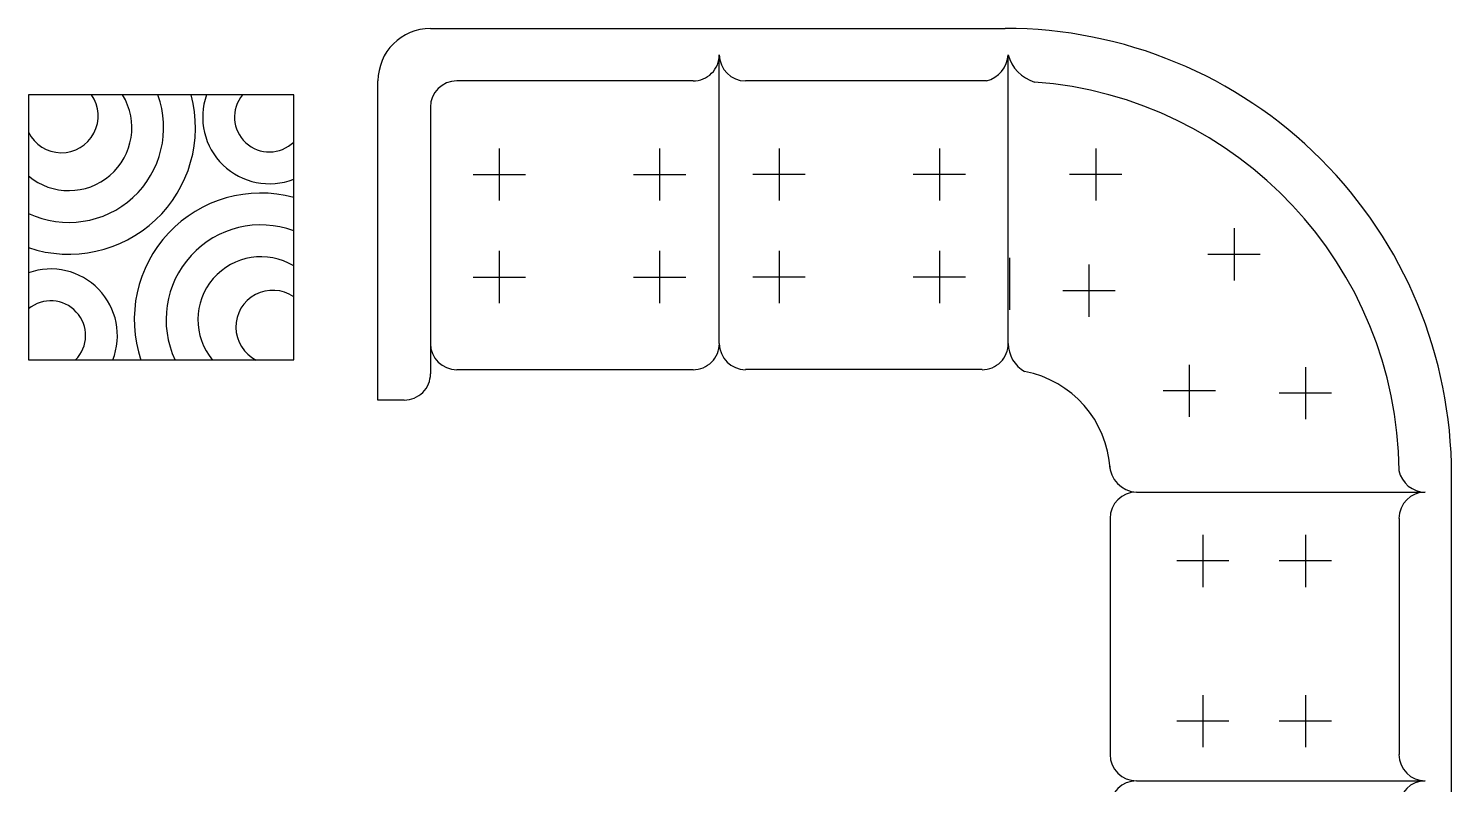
# Model space of a CAD drawing. Header units: millimetres. Extents: x 577 to 2337, y 236 to 943.
# Drawn here: x 2240.264 to 2242.812, y 473.192 to 474.547 of the extents above; entities that cross this region are included whole.
import ezdxf

# ---------------------------------------------------------------- set-up
doc = ezdxf.new("R2010")
doc.units = ezdxf.units.MM
doc.header["$LTSCALE"] = 0.01
doc.layers.add('06-Furn', color=4, linetype='Continuous')

msp = doc.modelspace()

# ---------------------------------------------------------------- linework, layer by layer
at = {"layer": '06-Furn', "color": 243, "true_color": 0xb17b82}
for p, q in [((2240.9839, 474.5467), (2242.013, 474.5467)), ((2241.5011, 473.9824), (2241.5011, 474.4997)), ((2242.0184, 473.9781), (2242.0184, 474.4997)), ((2240.8898, 473.8809), (2240.8898, 474.4526)), ((2241.4541, 474.4526), (2241.0309, 474.4526)), ((2241.9796, 474.4526), (2241.5482, 474.4526)), ((2240.9839, 474.4056), (2240.9839, 473.928)), ((2241.1071, 474.3317), (2241.1071, 474.2382)), ((2241.3942, 474.3317), (2241.3942, 474.2382)), ((2241.6081, 474.3317), (2241.6081, 474.2382)), ((2241.8952, 474.3317), (2241.8952, 474.2382)), ((2242.1753, 474.3317), (2242.1753, 474.2382)), ((2241.0603, 474.285), (2241.1539, 474.285)), ((2241.3474, 474.285), (2241.441, 474.285)), ((2241.6549, 474.285), (2241.5613, 474.285)), ((2241.9419, 474.285), (2241.8484, 474.285)), ((2242.2221, 474.285), (2242.1285, 474.285)), ((2242.4229, 474.1887), (2242.4229, 474.0951)), ((2241.1071, 474.1481), (2241.1071, 474.0545)), ((2241.3942, 474.1481), (2241.3942, 474.0545)), ((2241.6081, 474.1481), (2241.6081, 474.0545)), ((2241.8952, 474.1481), (2241.8952, 474.0545)), ((2242.021, 474.1359), (2242.021, 474.0423)), ((2242.1631, 474.1237), (2242.1631, 474.0301)), ((2242.4697, 474.1419), (2242.3761, 474.1419)), ((2241.0603, 474.1013), (2241.1539, 474.1013)), ((2241.3474, 474.1013), (2241.441, 474.1013)), ((2241.6549, 474.1013), (2241.5613, 474.1013)), ((2241.9419, 474.1013), (2241.8484, 474.1013)), ((2242.2099, 474.0769), (2242.1163, 474.0769)), ((2241.0309, 473.9354), (2241.4541, 473.9354)), ((2241.9716, 473.9354), (2241.5482, 473.9354)), ((2242.3427, 473.9442), (2242.3427, 473.8506)), ((2242.5507, 473.9401), (2242.5507, 473.8466)), ((2242.3895, 473.8974), (2242.2959, 473.8974)), ((2240.9368, 473.8809), (2240.8898, 473.8809)), ((2242.5975, 473.8933), (2242.5039, 473.8933)), ((2242.8124, 472.6815), (2242.8124, 473.7473)), ((2242.2481, 473.716), (2242.7654, 473.716)), ((2242.2011, 473.669), (2242.2011, 473.2458)), ((2242.7184, 473.669), (2242.7184, 473.2458)), ((2242.367, 473.6395), (2242.367, 473.546)), ((2242.5507, 473.6395), (2242.5507, 473.546)), ((2242.4138, 473.5927), (2242.3203, 473.5927)), ((2242.5975, 473.5927), (2242.5039, 473.5927)), ((2242.367, 473.3525), (2242.367, 473.2589)), ((2242.5507, 473.3525), (2242.5507, 473.2589)), ((2242.4138, 473.3057), (2242.3203, 473.3057)), ((2242.5975, 473.3057), (2242.5039, 473.3057)), ((2242.2481, 473.1987), (2242.7654, 473.1987))]:
    msp.add_line(p, q, dxfattribs=at)
at = {"layer": '06-Furn', "color": 17, "true_color": 0x814731}
for p, q in [((2240.7389, 474.4277), (2240.2639, 474.4277)), ((2240.2639, 474.4277), (2240.2639, 473.9527)), ((2240.7389, 473.9527), (2240.7389, 474.4277)), ((2240.2639, 473.9527), (2240.7389, 473.9527))]:
    msp.add_line(p, q, dxfattribs=at)
at = {"layer": '06-Furn', "color": 243, "true_color": 0xb17b82}
for centre, major_axis, start_param, end_param in [((2240.9839, 474.4526), (-0.0665, -0.0665), 3.926991, 5.497787), ((2242.013, 473.7473), (-0.5653, -0.5653), 2.356194, 3.926991), ((2241.4541, 474.4997), (-0.0333, 0.0333), 2.356194, 3.926991), ((2241.5482, 474.4997), (-0.0333, -0.0333), -0.785398, 0.785398), ((2241.9667, 474.5028), (-0.0366, 0.0366), 2.607595, 3.866443), ((2242.0856, 474.5172), (-0.0491, 0.0491), 1.040712, 2.064544), ((2241.0309, 474.4056), (-0.0333, 0.0333), 5.497787, 7.068583), ((2242.013, 473.7473), (-0.4988, 0.4988), 3.937112, 5.423065), ((2241.0309, 473.9824), (-0.0333, -0.0333), -0.785398, 0.785398), ((2241.4541, 473.9824), (-0.0333, 0.0333), 2.356194, 3.926991), ((2241.5482, 473.9824), (-0.0333, -0.0333), -0.785398, 0.785398), ((2241.9716, 473.9824), (-0.0333, 0.0333), 2.356194, 3.926991), ((2242.0768, 473.9826), (-0.0412, -0.0412), -0.781132, 0.26604), ((2240.9368, 473.928), (-0.0333, 0.0333), 2.356194, 3.926991), ((2242.013, 473.7473), (-0.133, 0.133), 3.981054, 5.310975), ((2242.2504, 473.7663), (-0.0356, 0.0356), 0.795942, 2.310803), ((2242.7654, 473.7641), (-0.034, -0.034), -0.582818, 0.784835), ((2242.2481, 473.669), (-0.0333, -0.0333), 3.926991, 5.497787), ((2242.7654, 473.669), (-0.0333, -0.0333), 3.926991, 5.497787), ((2242.2481, 473.2458), (-0.0333, -0.0333), -0.785398, 0.785398), ((2242.7654, 473.2458), (-0.0333, -0.0333), -0.785398, 0.785398), ((2242.2481, 473.1517), (-0.0333, -0.0333), 3.926991, 5.497787), ((2242.7654, 473.1517), (-0.0333, -0.0333), 3.926991, 5.497787)]:
    msp.add_ellipse(centre, major_axis=major_axis, ratio=1, start_param=start_param, end_param=end_param, dxfattribs=at)
at = {"layer": '06-Furn', "color": 17, "true_color": 0x814731}
for centre, major_axis, start_param, end_param in [((2240.3229, 474.39), (-0.0466, 0.0466), 1.245857, 4.536641), ((2240.3363, 474.3689), (-0.0797, -0.0797), 0.088712, 2.90468), ((2240.3363, 474.3689), (-0.12, 0.12), 1.915927, 4.280608), ((2240.3363, 474.3689), (-0.1603, -0.1603), 0.460684, 2.618423), ((2240.6953, 474.3878), (-0.0844, -0.0844), -1.126137, 1.159602), ((2240.6953, 474.3878), (-0.0441, 0.0441), 0.091797, 3.130585), ((2240.6801, 474.025), (-0.1603, -0.1603), 3.664762, 5.822501), ((2240.6801, 474.025), (-0.12, -0.12), 3.573374, 5.938055), ((2240.6801, 474.025), (-0.0797, -0.0797), 3.378505, 6.194473), ((2240.3038, 473.9964), (-0.0844, -0.0844), 1.981991, 4.26773), ((2240.7012, 474.0117), (-0.0466, 0.0466), 4.888137, 8.178921), ((2240.3038, 473.9964), (-0.0441, -0.0441), 1.581804, 4.620592)]:
    msp.add_ellipse(centre, major_axis=major_axis, ratio=1, start_param=start_param, end_param=end_param, dxfattribs=at)

doc.saveas('drawing.dxf')
